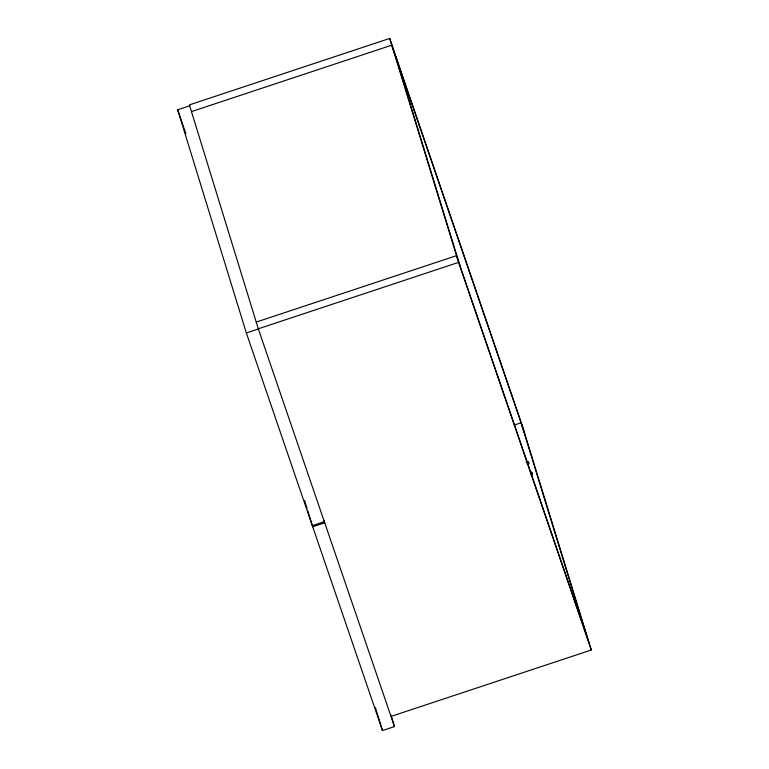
<?xml version="1.0" encoding="UTF-8"?>
<svg xmlns="http://www.w3.org/2000/svg" width="769" height="769" viewBox="0 0 769 769"><rect width="100%" height="100%" fill="white"/><g stroke="black" fill="none" stroke-linecap="round" stroke-linejoin="round"><path stroke-width="1.15" d="M526.188 462.082L527.419 461.458L528.63 461.852A1.403 0.779 -18.9 0 1 527.178 463.13M390.998 716.42L591.303 649.997L522.43 426.064L389.71 38.45L189.405 104.872L258.365 328.978L246.349 332.967L312.32 525.669L324.335 521.68M246.349 332.967L177.697 109.784L189.712 105.795M191.471 111.592L391.777 45.169L524.487 432.784M256.221 322.086L456.526 255.664L589.237 643.278M389.71 38.45L458.593 262.383L258.288 328.805L394.487 726.561L382.472 730.55L312.704 526.775L307.773 510.751M514.25 425.084L521.074 422.815L585.824 633.31M312.704 526.775L324.72 522.785L324.018 520.498M530.514 472.743L532.081 473.05A1.403 0.779 -18.9 0 1 530.975 474.242M458.593 262.383L591.303 649.997M177.697 109.784L185.838 133.585M395.189 55.137L459.939 265.632M390.969 715.122L394.487 726.561M375.426 707.663L382.472 730.55M304.601 500.446L307.042 508.501M531.908 473.762A1.403 0.779 -18.9 0 1 532.446 474.473A1.403 0.779 -18.9 0 1 531.35 475.348M528.909 462.784A1.403 0.779 -18.9 0 1 528.668 463.726A1.403 0.779 -18.9 0 1 527.207 464.274M530.283 472.003A1.403 0.779 -18.9 0 1 531.85 472.301A1.403 0.779 -18.9 0 1 530.745 473.493M531.937 473.098A1.403 0.779 -18.9 0 1 531.994 474.069"/></g></svg>
